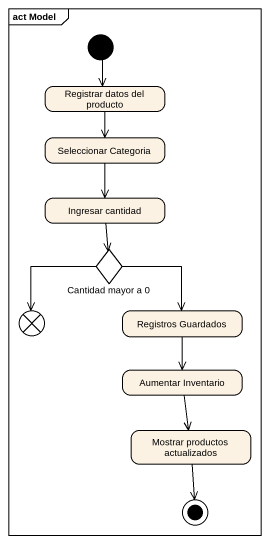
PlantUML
@startuml
mainframe act Model
hide empty description
state "Registrar datos del producto" as Registrar_datos_del_producto
state "Seleccionar Categoria" as Seleccionar_Categoria
state "Ingresar cantidad" as Ingresar_cantidad
state "Cantidad mayor a 0" as Cantidad_mayor_a_0 <<choice>>
state flowfinal1 <<end>>
state "Registros Guardados" as Registros_Guardados
state "Aumentar Inventario" as Aumentar_Inventario
state "Mostrar productos actualizados" as Mostrar_productos
[*] --> Registrar_datos_del_producto
Registrar_datos_del_producto --> Seleccionar_Categoria
Seleccionar_Categoria --> Ingresar_cantidad
Ingresar_cantidad --> Cantidad_mayor_a_0
Cantidad_mayor_a_0 --> flowfinal1
Cantidad_mayor_a_0 --> Registros_Guardados
Registros_Guardados --> Aumentar_Inventario
Aumentar_Inventario --> Mostrar_productos
Mostrar_productos --> [*]
@enduml
